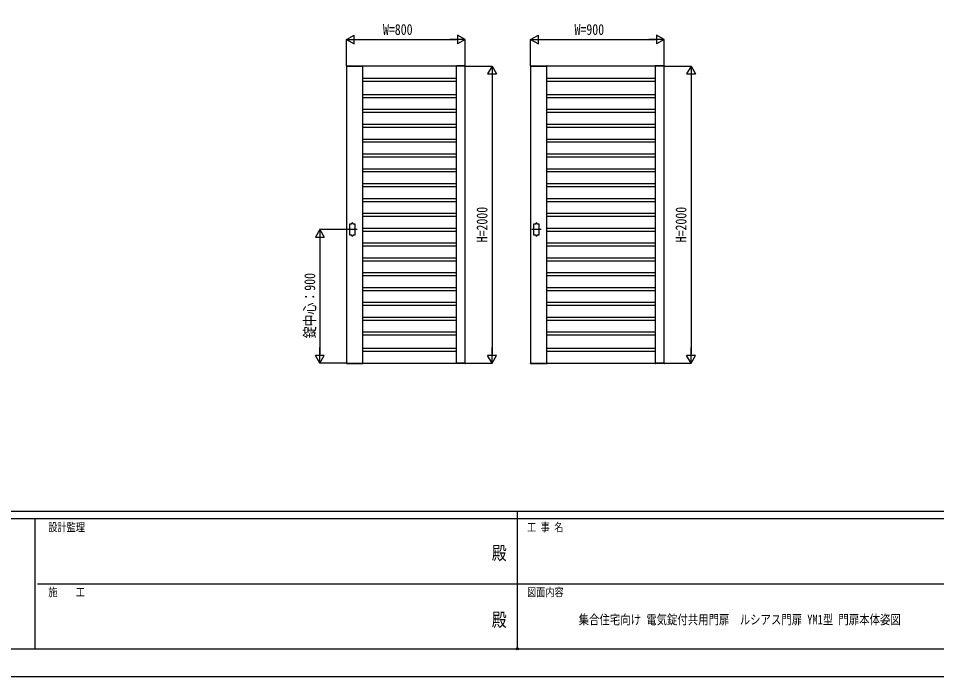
# Model space of a CAD drawing. Units: millimetres, scale not verified. Extents: x -10512 to 10512, y -7425 to 7425.
# Drawn here: x -3373 to 2812, y -7425 to -2990 of the extents above; entities that cross this region are included whole.
import ezdxf
from ezdxf.enums import TextEntityAlignment as Align

# ---------------------------------------------------------------- set-up
doc = ezdxf.new("R2010")
doc.units = ezdxf.units.MM
doc.header["$LTSCALE"] = 30
doc.header["$PDMODE"] = 32
doc.header["$PDSIZE"] = 15
for name, color, linetype in [('0-1_USER1', 3, 'Continuous'), ('0-2_YKK_11', 7, 'Continuous'), ('0-3_YKK_11E', 7, 'Continuous'), ('0-4_YKK_A1', 4, 'Continuous'), ('0-5_YKK_D', 6, 'Continuous'), ('0-6_YKK_ZWAK', 7, 'Continuous')]:
    doc.layers.add(name, color=color, linetype=linetype)
doc.styles.add('ＭＳ ゴシック', font='')
doc.styles.get('ＭＳ ゴシック').set_extended_font_data('MS Gothic')

msp = doc.modelspace()

# ---------------------------------------------------------------- linework, layer by layer
at = {"layer": '0-2_YKK_11'}
for p, q in [((-1052.45, -5312.5), (-1052.45, -3312.5)), ((-422.45, -5312.5), (-422.45, -3312.5)), ((187.55, -5312.5), (187.55, -3312.5)), ((917.55, -5312.5), (917.55, -3312.5)), ((-1052.45, -3392.5), (-422.45, -3392.5)), ((187.55, -3392.5), (917.55, -3392.5)), ((-1052.45, -5232.5), (-422.45, -5232.5)), ((187.55, -5232.5), (917.55, -5232.5))]:
    msp.add_line(p, q, dxfattribs=at)
for points in [[(-1162.45, -3312.5), (-1162.45, -5312.5), (-362.45, -5312.5), (-362.45, -3312.5)], [(77.55, -3312.5), (77.55, -5312.5), (977.55, -5312.5), (977.55, -3312.5)]]:
    msp.add_lwpolyline(points, close=True, dxfattribs=at)
at = {"layer": '0-3_YKK_11E'}
for p, q in [((-1052.45, -3412.8), (-422.45, -3412.8)), ((187.55, -3412.8), (917.55, -3412.8)), ((-1052.45, -3502.8), (-422.45, -3502.8)), ((-1052.45, -3522.8), (-422.45, -3522.8)), ((187.55, -3502.8), (917.55, -3502.8)), ((187.55, -3522.8), (917.55, -3522.8)), ((-1052.45, -3602.8), (-422.45, -3602.8)), ((-1052.45, -3622.8), (-422.45, -3622.8)), ((187.55, -3602.8), (917.55, -3602.8)), ((187.55, -3622.8), (917.55, -3622.8)), ((-1052.45, -3702.8), (-422.45, -3702.8)), ((187.55, -3702.8), (917.55, -3702.8)), ((-1052.45, -3722.8), (-422.45, -3722.8)), ((187.55, -3722.8), (917.55, -3722.8)), ((-1052.45, -3802.8), (-422.45, -3802.8)), ((-1052.45, -3822.8), (-422.45, -3822.8)), ((187.55, -3802.8), (917.55, -3802.8)), ((187.55, -3822.8), (917.55, -3822.8)), ((-1052.45, -3902.8), (-422.45, -3902.8)), ((-1052.45, -3922.8), (-422.45, -3922.8)), ((187.55, -3902.8), (917.55, -3902.8)), ((187.55, -3922.8), (917.55, -3922.8)), ((-1052.45, -4002.8), (-422.45, -4002.8)), ((187.55, -4002.8), (917.55, -4002.8)), ((-1052.45, -4022.8), (-422.45, -4022.8)), ((187.55, -4022.8), (917.55, -4022.8)), ((-1052.45, -4102.8), (-422.45, -4102.8)), ((-1052.45, -4122.8), (-422.45, -4122.8)), ((187.55, -4102.8), (917.55, -4102.8)), ((187.55, -4122.8), (917.55, -4122.8)), ((-1052.45, -4202.8), (-422.45, -4202.8)), ((187.55, -4202.8), (917.55, -4202.8)), ((-1052.45, -4222.8), (-422.45, -4222.8)), ((187.55, -4222.8), (917.55, -4222.8)), ((-1052.45, -4302.8), (-422.45, -4302.8)), ((-1052.45, -4322.8), (-422.45, -4322.8)), ((187.55, -4302.8), (917.55, -4302.8)), ((187.55, -4322.8), (917.55, -4322.8)), ((-1052.45, -4402.8), (-422.45, -4402.8)), ((-1052.45, -4422.8), (-422.45, -4422.8)), ((187.55, -4402.8), (917.55, -4402.8)), ((187.55, -4422.8), (917.55, -4422.8)), ((-1052.45, -4502.8), (-422.45, -4502.8)), ((187.55, -4502.8), (917.55, -4502.8)), ((-1052.45, -4522.8), (-422.45, -4522.8)), ((187.55, -4522.8), (917.55, -4522.8)), ((-1052.45, -4602.8), (-422.45, -4602.8)), ((-1052.45, -4622.8), (-422.45, -4622.8)), ((187.55, -4602.8), (917.55, -4602.8)), ((187.55, -4622.8), (917.55, -4622.8)), ((-1052.45, -4702.8), (-422.45, -4702.8)), ((-1052.45, -4722.8), (-422.45, -4722.8)), ((187.55, -4702.8), (917.55, -4702.8)), ((187.55, -4722.8), (917.55, -4722.8)), ((-1052.45, -4802.8), (-422.45, -4802.8)), ((-1052.45, -4822.8), (-422.45, -4822.8)), ((187.55, -4802.8), (917.55, -4802.8)), ((187.55, -4822.8), (917.55, -4822.8)), ((-1052.45, -4902.8), (-422.45, -4902.8)), ((-1052.45, -4922.8), (-422.45, -4922.8)), ((187.55, -4902.8), (917.55, -4902.8)), ((187.55, -4922.8), (917.55, -4922.8)), ((-1052.45, -5002.8), (-422.45, -5002.8)), ((187.55, -5002.8), (917.55, -5002.8)), ((-1052.45, -5022.8), (-422.45, -5022.8)), ((187.55, -5022.8), (917.55, -5022.8)), ((-1052.45, -5102.8), (-422.45, -5102.8)), ((-1052.45, -5122.8), (-422.45, -5122.8)), ((187.55, -5102.8), (917.55, -5102.8)), ((187.55, -5122.8), (917.55, -5122.8)), ((-1052.45, -5212.8), (-422.45, -5212.8)), ((187.55, -5212.8), (917.55, -5212.8))]:
    msp.add_line(p, q, dxfattribs=at)
at = {"layer": '0-4_YKK_A1'}
for p, q in [((-1162.82, -3309.95), (-1162.95, -3312.5)), ((-1162.95, -3312.5), (-1051.95, -3312.5)), ((-1161.82, -3309), (-1053.08, -3309)), ((-1052.08, -3309.95), (-1051.95, -3312.5)), ((-422.82, -3309.95), (-422.95, -3312.5)), ((-361.95, -3312.5), (-422.95, -3312.5)), ((-363.08, -3309), (-421.82, -3309)), ((-362.08, -3309.95), (-361.95, -3312.5)), ((77.18, -3309.95), (77.05, -3312.5)), ((77.05, -3312.5), (188.05, -3312.5)), ((78.18, -3309), (186.92, -3309)), ((187.92, -3309.95), (188.05, -3312.5)), ((917.18, -3309.95), (917.05, -3312.5)), ((978.05, -3312.5), (917.05, -3312.5)), ((976.92, -3309), (918.18, -3309)), ((977.92, -3309.95), (978.05, -3312.5)), ((-1128.45, -4377.5), (-1128.45, -4372.5)), ((-1118.45, -4377.5), (-1118.45, -4372.5)), ((111.55, -4377.5), (111.55, -4372.5)), ((121.55, -4377.5), (121.55, -4372.5)), ((-1091.95, -4412.5), (-1154.95, -4412.5)), ((-1128.45, -4447.5), (-1128.45, -4452.5)), ((-1118.45, -4447.5), (-1118.45, -4452.5)), ((148.05, -4412.5), (85.05, -4412.5)), ((111.55, -4447.5), (111.55, -4452.5)), ((121.55, -4447.5), (121.55, -4452.5)), ((-1162.95, -5312.5), (-1051.95, -5312.5)), ((-1162.82, -5315.05), (-1162.95, -5312.5)), ((-1161.82, -5316), (-1053.08, -5316)), ((-1052.08, -5315.05), (-1051.95, -5312.5)), ((-361.95, -5312.5), (-422.95, -5312.5)), ((-422.82, -5315.05), (-422.95, -5312.5)), ((-363.08, -5316), (-421.82, -5316)), ((-362.08, -5315.05), (-361.95, -5312.5)), ((77.05, -5312.5), (188.05, -5312.5)), ((77.18, -5315.05), (77.05, -5312.5)), ((78.18, -5316), (186.92, -5316)), ((187.92, -5315.05), (188.05, -5312.5)), ((978.05, -5312.5), (917.05, -5312.5)), ((917.18, -5315.05), (917.05, -5312.5)), ((976.92, -5316), (918.18, -5316)), ((977.92, -5315.05), (978.05, -5312.5))]:
    msp.add_line(p, q, dxfattribs=at)
for points in [[(-1128.45, -4377.5), (-1142.45, -4377.5), (-1142.45, -4447.5), (-1128.45, -4447.5)], [(-1118.45, -4447.5), (-1104.45, -4447.5), (-1104.45, -4377.5), (-1118.45, -4377.5)], [(111.55, -4377.5), (97.55, -4377.5), (97.55, -4447.5), (111.55, -4447.5)], [(121.55, -4447.5), (135.55, -4447.5), (135.55, -4377.5), (121.55, -4377.5)]]:
    msp.add_lwpolyline(points, dxfattribs=at)
for centre, radius, start, end in [((-1161.82, -3310), 1, 90, 177), ((-1053.08, -3310), 1, 3, 90), ((-421.82, -3310), 1, 90, 177), ((-363.08, -3310), 1, 3, 90), ((78.18, -3310), 1, 90, 177), ((186.92, -3310), 1, 3, 90), ((918.18, -3310), 1, 90, 177), ((976.92, -3310), 1, 3, 90), ((-1123.45, -4372.5), 5, 0, 180), ((116.55, -4372.5), 5, 0, 180), ((-1123.45, -4452.5), 5, 180, 0), ((116.55, -4452.5), 5, 180, 0), ((-1161.82, -5315), 1, 183, 270), ((-1053.08, -5315), 1, 270, 357), ((-421.82, -5315), 1, 183, 270), ((-363.08, -5315), 1, 270, 357), ((78.18, -5315), 1, 183, 270), ((186.92, -5315), 1, 270, 357), ((918.18, -5315), 1, 183, 270), ((976.92, -5315), 1, 270, 357)]:
    msp.add_arc(centre, radius, start, end, dxfattribs=at)
at = {"layer": '0-5_YKK_D'}
for p, q in [((-1162.45, -3132.5), (-1110.49, -3102.5)), ((-1162.45, -3310.5), (-1162.45, -3131.5)), ((-1162.45, -3132.5), (-1110.49, -3162.5)), ((-1162.45, -3132.5), (-1058.53, -3132.5)), ((-1110.49, -3162.5), (-1110.49, -3102.5)), ((-1102.45, -3132.5), (-422.45, -3132.5)), ((-362.45, -3132.5), (-466.37, -3132.5)), ((-362.45, -3132.5), (-414.41, -3102.5)), ((-414.41, -3102.5), (-414.41, -3162.5)), ((-362.45, -3132.5), (-414.41, -3162.5)), ((-362.45, -3310.5), (-362.45, -3131.5)), ((77.55, -3132.5), (129.51, -3102.5)), ((77.55, -3310.5), (77.55, -3131.5)), ((77.55, -3132.5), (129.51, -3162.5)), ((77.55, -3132.5), (181.47, -3132.5)), ((129.51, -3162.5), (129.51, -3102.5)), ((137.55, -3132.5), (917.55, -3132.5)), ((977.55, -3132.5), (873.63, -3132.5)), ((977.55, -3132.5), (925.59, -3102.5)), ((925.59, -3102.5), (925.59, -3162.5)), ((977.55, -3132.5), (925.59, -3162.5)), ((977.55, -3310.5), (977.55, -3131.5)), ((-360.45, -3312.5), (-181.45, -3312.5)), ((-182.45, -3312.5), (-212.45, -3364.46)), ((-182.45, -3312.5), (-152.45, -3364.46)), ((-182.45, -3312.5), (-182.45, -3416.42)), ((979.55, -3312.5), (1158.55, -3312.5)), ((1157.55, -3312.5), (1127.55, -3364.46)), ((1157.55, -3312.5), (1187.55, -3364.46)), ((1157.55, -3312.5), (1157.55, -3416.42)), ((-212.45, -3364.46), (-152.45, -3364.46)), ((-182.45, -3372.5), (-182.45, -5252.5)), ((1127.55, -3364.46), (1187.55, -3364.46)), ((1157.55, -3372.5), (1157.55, -5252.5)), ((-1342.45, -4412.5), (-1372.45, -4464.46)), ((-1156.95, -4412.5), (-1343.45, -4412.5)), ((-1342.45, -4412.5), (-1312.45, -4464.46)), ((-1342.45, -4412.5), (-1342.45, -4516.42)), ((-1372.45, -4464.46), (-1312.45, -4464.46)), ((-1342.45, -4472.5), (-1342.45, -5252.5)), ((-1342.45, -5312.5), (-1342.45, -5208.58)), ((-182.45, -5312.5), (-182.45, -5208.58)), ((1157.55, -5312.5), (1157.55, -5208.58)), ((-1342.45, -5312.5), (-1372.45, -5260.54)), ((-1312.45, -5260.54), (-1372.45, -5260.54)), ((-1164.45, -5312.5), (-1343.45, -5312.5)), ((-1342.45, -5312.5), (-1312.45, -5260.54)), ((-360.45, -5312.5), (-181.45, -5312.5)), ((-182.45, -5312.5), (-212.45, -5260.54)), ((-152.45, -5260.54), (-212.45, -5260.54)), ((-182.45, -5312.5), (-152.45, -5260.54)), ((979.55, -5312.5), (1158.55, -5312.5)), ((1157.55, -5312.5), (1127.55, -5260.54)), ((1187.55, -5260.54), (1127.55, -5260.54)), ((1157.55, -5312.5), (1187.55, -5260.54))]:
    msp.add_line(p, q, dxfattribs=at)
at = {"layer": '0-6_YKK_ZWAK'}
for p, q in [((9737.55, -6312.5), (-9762.45, -6312.5)), ((-3262.45, -6362.5), (-9762.45, -6362.5)), ((-3262.45, -6362.5), (-3262.45, -7237.5)), ((-12.45, -6362.5), (-3262.45, -6362.5)), ((-12.45, -6312.5), (-12.45, -7237.5)), ((3237.55, -6362.5), (-12.45, -6362.5)), ((-3243.7, -6800), (-12.45, -6800)), ((-12.45, -6800), (3237.55, -6800)), ((-9762.45, -7237.5), (-3262.45, -7237.5)), ((-3262.45, -7237.5), (-12.45, -7237.5)), ((-12.45, -7237.5), (3237.55, -7237.5))]:
    msp.add_line(p, q, dxfattribs=at)
msp.add_lwpolyline([(-10512.5, -7425), (10512.5, -7425), (10512.5, 7425), (-10512.5, 7425)], close=True, dxfattribs=at)
msp.add_point((-12.45, -7237.5), dxfattribs=at)

# ---------------------------------------------------------------- texts
at = {"layer": '0-1_USER1', "style": 'ＭＳ ゴシック', "width": 0.8}
msp.add_text('集合住宅向け 電気錠付共用門扉\u3000ルシアス門扉 YM1型 門扉本体姿図', height=64.15, dxfattribs=at).set_placement((400.77, -7091.81), align=Align.BOTTOM_LEFT)
at = {"layer": '0-5_YKK_D', "style": 'ＭＳ ゴシック', "width": 0.8}
for s, p in [('W=800', (-917.12, -3123.5)), ('W=900', (372.88, -3123.5))]:
    msp.add_text(s, height=73.31, dxfattribs=at).set_placement(p, align=Align.BOTTOM_LEFT)
for s, p in [('H=2000', (-191.45, -4499.17)), ('H=2000', (1148.55, -4499.17)), ('錠中心：900', (-1351.45, -5145.17))]:
    msp.add_text(s, height=73.31, rotation=90, dxfattribs=at).set_placement(p, align=Align.BOTTOM_LEFT)
at = {"layer": '0-6_YKK_ZWAK', "style": 'ＭＳ ゴシック', "width": 0.8}
for s, height, p in [('設計監理', 54.99, (-3170.78, -6462.5)), ('工 事 名', 54.99, (53.17, -6462.5)), ('殿', 91.64, (-184.17, -6664.58)), ('施\u3000\u3000工', 54.99, (-3170.78, -6900)), ('図面内容', 54.99, (53.17, -6900)), ('殿', 91.64, (-184.17, -7114.58))]:
    msp.add_text(s, height=height, dxfattribs=at).set_placement(p, align=Align.BOTTOM_LEFT)

doc.saveas('drawing.dxf')
